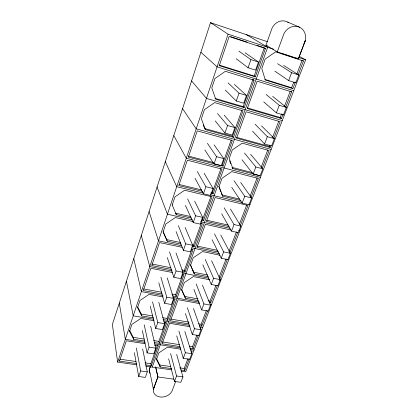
<?xml version="1.0" encoding="UTF-8"?>
<svg xmlns="http://www.w3.org/2000/svg" width="418" height="418" viewBox="0 0 418 418"><rect width="100%" height="100%" fill="white"/><g stroke="black" fill="none" stroke-linecap="round" stroke-linejoin="round"><path stroke-width="0.63" d="M267.483 41.711L210.51 22.676L112.364 324.467L117.636 362.103L136.864 364.867M149.884 373.384A9.483 7.472 -17 0 1 149.31 369.533L149.639 368.54M117.636 362.103L228.087 34.172L210.51 22.676M136.655 363.587L119.485 361.11L126.351 340.785L144.973 343.674M144.555 341.031L133.635 339.317L129.523 331.39L131.884 324.405L140.777 318.453L154.064 320.69M172.211 205.019L174.975 196.841L184.662 190.237L212.072 196.821L203.441 220.803L201.549 220.375M142.648 348.978L147.293 371.874L145.307 377.412L138.698 376.503L140.667 370.944L136.346 348.022M150.652 326.186L155.799 348.168L153.751 353.879L147.068 352.876L149.095 347.139L144.215 324.828M158.824 302.392L164.577 323.699L162.461 329.593L155.705 328.485L157.8 322.565L152.544 301.874M167.226 277.871L173.648 298.431L171.458 304.518L164.624 303.301L166.787 297.182L160.909 277.254M175.978 252.906L183.016 272.322L180.754 278.613L173.841 277.28L176.077 270.958L169.509 251.866M185.143 227.439L192.698 245.329L190.362 251.835L183.366 250.382L185.681 243.84L178.366 225.678M194.631 201.115L202.714 217.407L200.3 224.142L193.22 222.559L195.619 215.792L187.619 198.952M204.146 173.334L213.086 188.513L210.583 195.483L203.42 193.759L205.902 186.752L197.343 171.62M214.131 144.91L223.823 158.589L221.232 165.81L213.979 163.934L216.55 156.677L207.432 143.332M224.247 115.269L234.947 127.579L232.262 135.061L224.926 133.034L227.591 125.51L217.506 113.529M234.43 84.426L246.484 95.424L243.699 103.189L236.274 100.989L239.039 93.188L228.113 82.947M245.157 52.835L258.46 62.063L255.565 70.119L248.052 67.742L250.92 59.638L238.835 51.085M175.738 381.294L171.918 391.337A9.901 7.655 -17.3 0 1 160.324 397.027A9.901 7.655 -17.3 0 1 153.411 389.221L149.31 369.533L150.375 366.555M145.558 364.872L151.279 365.698L150.846 363.676L157.335 345.618M154.19 342.535L159.326 343.34L158.85 341.396L165.549 322.743M163.182 319.561L167.618 320.313L167.095 318.443L174.233 298.567M172.373 295.887L176.161 296.576L175.591 294.795L182.964 274.265M182.415 271.606L184.97 272.108L184.348 270.415L191.966 249.206M192.186 246.463L194.062 246.86L193.382 245.261L201.471 222.742M203.441 220.803L202.704 219.309L211.064 196.042M202.511 191.329L178.779 185.587L187.348 160.214L222.047 169.118L213.128 193.895L212.328 192.515L220.976 168.449M231.217 139.946L222.271 164.838L223.134 166.098L232.356 140.485L197.259 130.876L188.393 157.121L223.134 166.098M233.479 137.36L205.405 129.622L201.366 118.717L204.428 109.662L214.653 102.598L243.015 110.864L233.479 137.36L232.549 136.226L242.022 109.861M253.334 79.645L254.05 80.219L244.18 107.635L243.177 106.642L252.979 79.363M255.257 76.87L254.175 76.029L264.322 47.783L265.472 48.483L255.257 76.87L219.298 65.642L229.142 36.497L265.472 48.483M149.31 369.533L150.511 366.116M296.691 57.888L298.395 58.844L277.27 51.869L265.937 45.201L272.113 28.027A12.075 10.774 -65.1 0 1 287.14 21.835L299.727 27.29M151.279 365.698L158.453 345.77L154.603 345.169M159.326 343.34L166.719 322.811L164.185 322.388M167.618 320.313L175.236 299.157L173.313 298.807M176.161 296.576L184.014 274.767L182.102 274.391M184.97 272.108L193.074 249.603L191.172 249.206M194.062 246.86L202.422 223.635L200.53 223.212M277.27 51.869L283.895 33.827A12.728 11.265 -63.4 0 1 298.3 26.715A12.728 11.265 -63.4 0 1 305.276 40.583L304.079 43.806M152.246 367.072L267.682 47.276L246.479 34.694M153.364 389.215L157.894 376.947L155.648 366.973L157.894 376.947L153.411 389.221L154.169 387.094M176.668 354.427L182.932 376.89L180.853 382.303L174.489 381.43L176.553 375.991L170.581 353.503M184.85 331.5L191.831 353.706L189.688 359.292L183.256 358.325L185.383 352.719L178.894 331.108M193.456 308.531L201.011 329.797L198.801 335.56L192.296 334.489L194.49 328.705L187.358 307.742M202.448 285.165L210.484 305.119L208.201 311.065L201.628 309.895L203.895 303.923L196.173 283.968M211.602 260.754L220.27 279.637L217.909 285.776L211.262 284.496L213.603 278.325L205.264 259.458M220.751 235.005L230.375 253.308L227.941 259.656L221.221 258.256L223.64 251.882L214.502 233.887M230.47 209.042L240.82 226.096L238.302 232.659L231.509 231.133L234.012 224.544L224.168 207.798M240.69 182.504L251.626 197.949L249.018 204.736L242.153 203.085L244.739 196.261L234.153 180.863M250.654 154.305L262.807 168.825L260.111 175.853L253.162 174.055L255.842 166.996L244.467 153.03M261.579 125.938L274.386 138.666L271.59 145.945L264.568 144.001L267.342 136.686L255.132 124.261M272.656 96.349L286.382 107.416L283.488 114.96L276.382 112.86L279.261 105.279L266.161 94.505M283.571 65.391L298.818 75.021L295.813 82.842L288.634 80.569L291.612 72.706L277.568 63.703M305.276 40.583L298.368 58.833L305.333 40.603M180.874 369.967L184.751 370.526L184.171 368.514L187.891 358.79M189.981 348.142L193.142 348.638L192.52 346.7L196.93 335.173M199.224 325.669L201.784 326.103L201.11 324.237L206.45 310.292M209.418 302.658L210.682 302.888L209.961 301.106L216.001 285.322M226.065 259.019L219.079 277.27L219.602 278.404M228.933 251.511L236.442 231.896M239.321 224.372L246.636 205.248M250.021 196.403L257.154 177.754M261.057 167.55L267.781 149.973M270.963 145.699L270.274 147.497L269.171 146.337L269.631 145.14M272.599 137.381L278.769 121.251M282.767 114.913L281.371 118.55L280.196 117.521L281.58 113.9M284.355 106.658L290.123 91.573M295.385 82.012L292.856 88.616L291.597 87.728L293.65 82.351M296.853 73.991L302.104 60.255M184.751 370.526L189.192 358.937M191.298 353.45L192.233 351.01L190.963 350.817M193.142 348.638L198.278 335.246M200.379 329.765L200.844 328.548M201.784 326.103L207.615 310.887M210.682 302.888L217.459 285.222M219.858 278.968L227.376 259.359M229.775 253.109L237.785 232.225M240.225 225.861L248.046 205.463L215.071 197.542L206.408 221.472L229.022 226.593M250.993 197.777L258.402 178.449L231.776 171.615L222.062 178.22L219.079 186.459L222.757 196.225L240.972 200.635M262.337 168.198L269.108 150.543L242.189 143.175L232.303 149.926L229.221 158.443L232.873 168.611L259.536 175.503M273.727 138.499L280.165 121.701L246.113 111.768L236.546 138.201L270.274 147.497M285.792 107.029L291.607 91.871L290.771 91.27M298.149 74.812L303.442 61.007L302.548 60.505M299.33 56.357L305.605 59.826L185.649 371.868L181.151 371.226M157.868 376.947L173.857 379.168M140.667 370.944L147.293 371.874M176.553 375.991L182.932 376.89M180.806 349.239L167.477 347.17L158.845 352.891L156.442 359.522L160.219 366.983L171.84 368.66M145.84 366.152L171.516 369.841M119.835 359.172L135.986 361.518M145.03 362.829L150.846 363.676M156.562 358.67L159.749 364.966L170.675 366.555M179.672 367.861L184.171 368.514M149.095 347.139L155.799 348.168M185.383 352.719L191.831 353.706M179.855 346.559L162.142 343.784L169.556 323.292L189.991 326.724M145.03 342.394L125.311 339.322L119.302 303.139M154.571 343.883L180.67 347.954M190.221 349.443L194.041 350.038M129.763 330.586L133.274 337.363L144.142 339.076M153.735 340.586L158.85 341.396M162.294 341.934L179.656 344.672M189.302 346.193L192.52 346.7M153.798 319.31L133.222 315.836L126.435 281.209M163.443 320.935L189.819 325.387M199.47 327.017L202.683 327.555M157.8 322.565L164.577 323.699M194.49 328.705L201.011 329.797M137.689 306.922L141.242 314.038L152.591 315.971M162.68 317.69L167.095 318.443M170.56 319.033L189.02 322.179M198.566 323.804L201.11 324.237M163.083 296.952L149.012 294.403L139.967 300.474L137.532 307.674L141.645 315.914L153.683 317.952M188.999 323.934L170.46 320.794L178.105 299.675L199.6 303.572M163.088 295.573L141.378 291.618L133.765 258.658M172.665 297.318L199.464 302.193M210.311 304.168L211.586 304.403M166.787 297.182L173.648 298.431M203.895 303.923L210.484 305.119M143.531 288.906L161.484 292.203M171.741 294.089L175.591 294.795M197.996 298.912L184.777 296.482L181.574 289.345M208.075 300.761L209.961 301.106M162.262 294.037L143.311 290.573L150.841 268.288L172.529 272.526M209.925 279.82L193.33 276.58L184.265 282.657L181.637 289.914L185.388 298.264L198.038 300.579M176.077 270.958L183.016 272.322M213.603 278.325L220.27 279.637M171.991 270.989L149.79 266.637L141.31 235.459M182.776 273.1L208.734 278.184M219.492 280.295L220.756 280.541M151.922 264.009L170.999 267.776M181.804 269.908L184.348 270.415M207.631 275.013L193.633 272.243L190.404 264.746M171.558 269.469L151.755 265.571L159.524 242.571L182.311 247.346M220.108 255.267L202.49 251.579L193.268 257.775L190.561 265.263L194.297 273.942L208.357 276.706M163.093 231.525L166.667 239.603L180.66 242.565M192.108 244.995L193.382 245.261M196.935 246.014L217.757 250.429M185.681 243.84L192.698 245.329M223.64 251.882L230.375 253.308M192.964 221.509L175.314 217.548L165.8 224.011L163.124 231.927L167.221 241.191L180.952 244.091M218.541 252.028L196.998 247.482L205.384 224.299L231.112 230.078M181.799 245.758L158.474 240.852L149.074 211.581M191.883 247.879L219.534 253.695M192.51 219.873L167.446 214.22L157.069 186.998M200.656 221.707L229.811 228.28M238.699 230.281L239.969 230.569M190.77 216.602L175.691 213.18L176.302 214.664L191.449 218.091M201.45 219.027L202.704 219.309M206.91 220.265L228.171 225.088M195.619 215.792L202.714 217.407M234.012 224.544L240.82 226.096M203.326 193.126L176.715 186.705L165.309 161.672M210.296 194.804L241.839 202.411M248.773 204.083L250.037 204.386M179.411 184.531L201.57 189.903M211.064 192.207L212.328 192.515M239.425 199.088L221.916 194.84L221.232 193.017M210.63 193.294L213.128 193.895M205.902 186.752L213.086 188.513M244.739 196.261L251.626 197.949M260.43 177.352L186.292 158.26L173.794 135.573M188.33 156.045L213.473 162.555M231.964 167.346L252.19 172.582M216.55 156.677L223.823 158.589M255.842 166.996L262.807 168.825M271.162 149.425L196.204 128.838L182.546 108.659M232.549 136.226L204.611 128.514L205.405 129.622M236.222 137.24L269.171 146.337M227.591 125.51L234.947 127.579M267.342 136.686L274.386 138.666M244.18 107.635L215.782 99.296L211.769 87.921L214.936 78.547L225.359 71.316L254.05 80.219M281.371 118.55L247.284 108.544L257.18 81.191L291.607 91.871M282.26 120.562L206.461 98.387L191.575 80.904M214.92 98.334L243.177 106.642M247.498 107.912L280.196 117.521M239.039 93.188L246.484 95.424M279.261 105.279L286.382 107.416M293.734 90.711L217.083 66.849L200.886 52.255M219.011 65.036L254.175 76.029M264.813 79.357L291.597 87.728M292.856 88.616L265.32 80.016L261.772 68.51L265.19 59.069L275.64 51.837L303.442 61.007M250.92 59.638L258.46 62.063M291.612 72.706L298.818 75.021M230.621 36.659L247.163 42.119M256.965 45.358L263.706 47.584M281.204 53.358L297.804 58.839M265.937 45.201L267.159 45.604M228.087 34.172L273.8 49.298M298.875 57.6L305.605 59.826M294.742 82.121L295.813 82.842M274.814 71.133L288.634 80.569M236.191 58.724L248.052 67.742M282.505 114.124L283.488 114.96M263.742 101.893L276.382 112.86M225.323 90.1L236.274 100.989M252.561 131.2L264.568 144.001M215.233 120.906L224.926 133.034M241.98 159.744L253.162 174.055M232.267 167.77L232.873 168.611M231.744 187.358L242.153 203.085M204.862 149.952L213.979 163.934M222.198 195.305L222.757 196.225M221.681 213.807L231.509 231.133M195.034 178.287L203.42 193.759M212.104 239.686L221.221 258.256M185.393 205.395L193.22 222.559M202.819 264.766L211.262 284.496M172.127 204.773L176.302 214.664M192.923 270.441L194.297 273.942M176.088 231.609L183.366 250.382M218.708 186.329L220.772 191.799M193.936 289.387L201.628 309.895M203.268 124.893L204.386 127.913M229.613 160.794L230.684 163.772M166.667 239.603L167.221 241.191M184.354 295.26L185.388 298.264M167.315 257.598L173.841 277.28M185.399 313.599L192.296 334.489M176.715 335.884L183.256 358.325M158.783 282.798L164.624 303.301M168.642 358.748L174.489 381.43M150.261 306.3L155.705 328.485M159.749 364.966L160.219 366.983M141.242 314.038L141.645 315.914M142.371 330.654L147.068 352.876M133.274 337.363L133.635 339.317M134.371 352.729L138.698 376.503M129.35 330.424L129.523 331.39M119.334 360.091L119.485 361.11M287.636 22.102A12.075 10.774 -65.1 0 1 288.592 22.724"/></g></svg>
